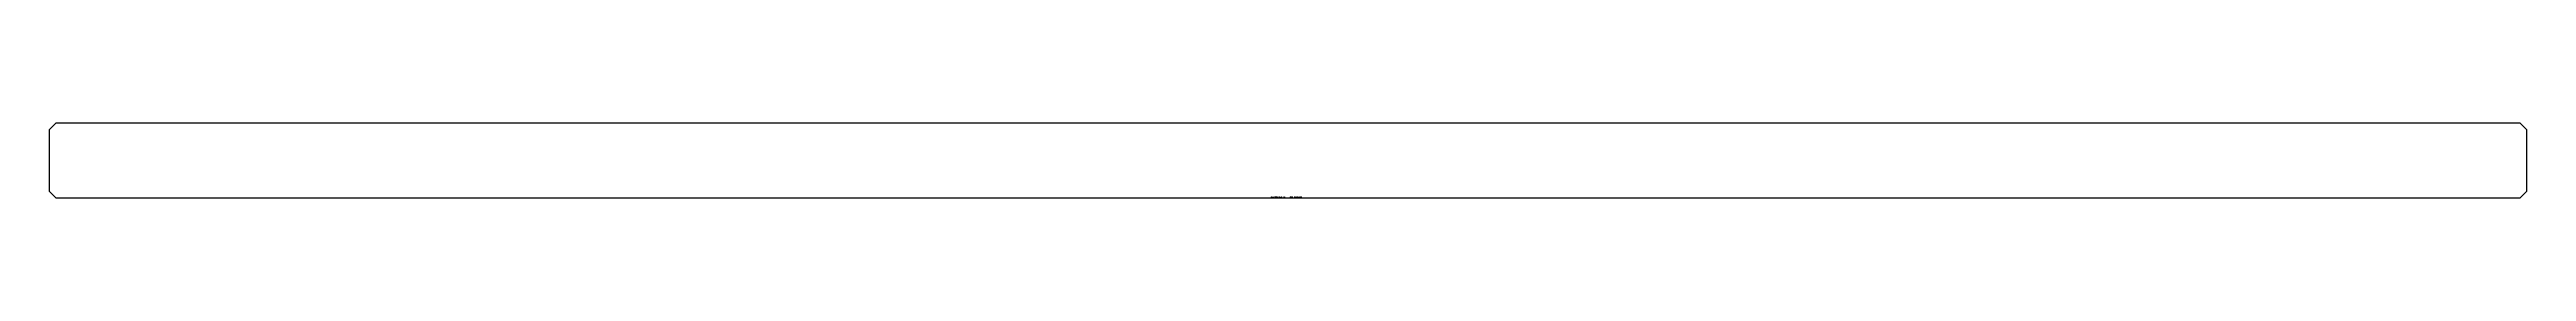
# Model space of a CAD drawing. Extents: x 0 to 11184, y -170 to 170.
import ezdxf

# ---------------------------------------------------------------- set-up
doc = ezdxf.new("R2010")
doc.units = 0
doc.header["$LTSCALE"] = 10
doc.layers.add('TEILE', color=7, linetype='CONTINUOUS')
doc.layers.add('UNTERSCHRIFT', color=7, linetype='CONTINUOUS')
doc.styles.get("Standard").update_dxf_attribs({"font": 'ROMANS'})

msp = doc.modelspace()

# ---------------------------------------------------------------- linework, layer by layer
at = {"layer": 'TEILE', "color": 2}
for p, q in [((0, 140), (30, 170)), ((0, -140.000015), (0, 140)), ((30, 170), (11153.993164, 170)), ((11153.993164, 170), (11183.993164, 140)), ((11183.993164, 140), (11183.993164, -140)), ((30, -170.000015), (0, -140.000015)), ((11153.993164, -170), (30, -170.000015)), ((11183.993164, -140), (11153.993164, -170))]:
    msp.add_line(p, q, dxfattribs=at)

# ---------------------------------------------------------------- texts
at = {"layer": 'UNTERSCHRIFT', "color": 2, "oblique": 15, "width": 0.8}
for s, p in [('Project  DP0GN9  ,Qty. 2  , Pos. ', (5513.996582, -168.000015)), ('30210', (5599.796875, -168.000015)), ('  , Profi l PL340*12', (5612.796875, -168.000015))]:
    msp.add_text(s, height=3.25, dxfattribs=at).set_placement(p)

doc.saveas('drawing.dxf')
